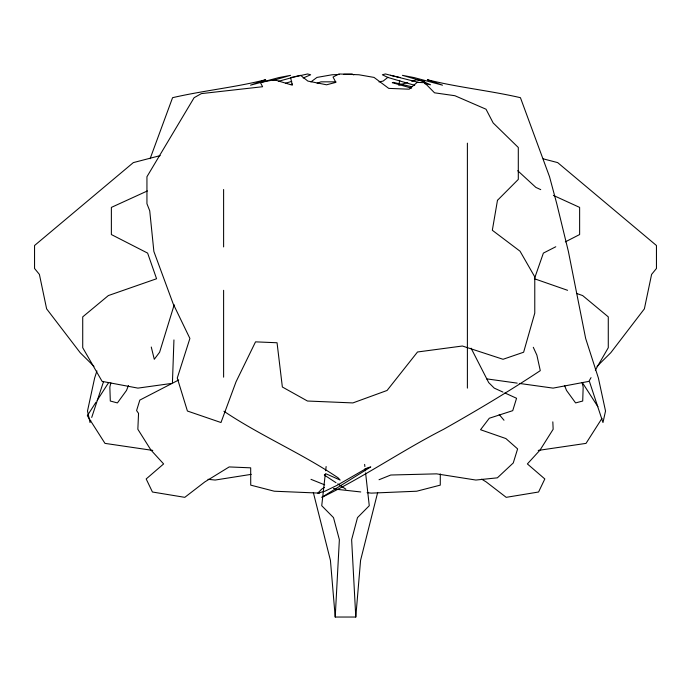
<?xml version="1.0" encoding="UTF-8"?>
<svg xmlns="http://www.w3.org/2000/svg" width="691" height="691" viewBox="0 0 691 691"><rect width="100%" height="100%" fill="white"/><g stroke="black" fill="none" stroke-linecap="round" stroke-linejoin="round"><path stroke-width="1.04" d="M440.297 473.94L440.271 485.134L416.716 491.215L371.292 493.124L367.076 492.657M172.439 382.607L173.942 339.929M377.683 492.424L360.572 560.358L355.787 617.037L335.213 617.037L339.367 539.688L333.503 517.611L321.73 505.717L325.297 473.94M325.651 470.761L326.126 466.52M399.769 80.441L398.655 85.174L407.725 82.462M110.871 382.883L109.852 387.003L110.301 401.022L117.41 402.922L126.479 390.467L128.457 385.535M174.192 304.835L159.621 352.229L154.283 359.285L151.269 347.029M96.913 370.929L94.632 378.037L87.498 411.024L90.037 422.529L90.711 420.499M91.722 417.442L103.469 381.821M150.111 158.723L172.577 97.681C203.396 90.564 234.923 87.446 265.612 79.75L250.513 85.174L278.819 77.608L290.583 75.328L272.85 80.51M591.03 377.64L588.879 381.38L553.076 388.117L519.287 383.419M595.34 370.16L608.279 347.711L608.279 316.875L582.643 295.567L576.622 293.459M601.973 418.366L586.02 443.38L538.237 450.411M95.997 402.214L87.316 415.688L104.98 443.38L152.763 450.411M97.155 400.417L108.72 382.46M597.033 366.36L610.827 352.678L644.375 308.851L651.596 274.405L656.45 268.471L656.45 245.512L557.672 162.61L543.195 158.835M387.997 77.245L383.142 81.08L378.988 81.909M310.907 81.927L316.962 77.418L332.103 74.766L339.454 74.473M324.364 487.397L321.669 489.168L317.817 493.124L324.925 491.215L337.441 485.134L367.405 467.833L370.773 466.935L321.816 497.339C363.76 477.213 402.188 450.411 443.674 429.266C476.479 410.722 508.852 391.452 540.284 370.644L536.872 355.114L533.288 347.288M178.701 379.972L139.824 400.098L136.593 410.566L138.546 413.382L137.846 429.266L150.949 450.057L163.62 463.929L146.181 478.958L152.435 492.009L184.791 497.339L204.786 481.938L229.179 466.935L250.686 467.833L250.729 485.134L274.284 491.215L319.708 493.124M555.78 246.756L543.376 253.105L534.428 278.749L567.579 290.306M565.316 241.876L579.628 234.551L579.628 207.395L553.37 195.406M147.347 190.958L111.372 207.395L111.372 234.551L147.624 253.105L156.572 278.749L108.357 295.567L82.721 316.875L82.721 347.711L102.121 381.38L137.924 388.117L171.714 383.419M379.031 479.735L390.769 475.019L436.574 473.853L475.849 480.046L497.373 477.835L513.266 462.953L517.611 448.891L505.872 438.552L480.539 429.724L489.288 418.245L512.731 410.661L516.557 398.275L504.905 392.972M317.143 83.3L320.987 81.84L335.904 81.84M411.758 81.253L416.794 79.75L424.68 81.357M285.556 83.205L291.766 81.374M303.159 78.023L310.665 74.766L307.581 73.963L294.029 77.047M278.646 81.253L293.001 77.323M160.217 155.605L133.328 162.61L34.55 245.512L34.55 268.471L39.404 274.405L46.625 308.851L80.173 352.678L93.967 366.36M290.419 84.57L292.457 84.086M251.239 474.354L215.151 480.046L207.982 479.312M343.652 74.3L352.047 73.963L353.732 74.844M360.754 491.957L335.455 489.168L333.494 488.382M486.559 378.858L517.179 383.125M424.507 83.585L430.545 84.794L422.141 81.08L402.43 75.328L414.194 77.608L442.508 85.174L427.409 79.75C458.098 87.446 489.617 90.564 520.435 97.681L549.535 176.732L556.765 203.715L568.391 251.472L585.657 338.452L598.389 378.037L605.523 411.024L602.975 422.529L589.544 381.821M390.424 75.328L400.435 77.608M411.75 86.764L393.447 82.384L392.307 82.678L411.603 88.18M418.47 82.376L385.431 73.963L382.348 74.766L387.789 77.418L414.712 85.338M310.993 479.338L324.692 484.84M540.733 189.628L535.87 187.408L517.749 170.737M502.962 392.091L494.229 388.109L488.701 382.607L471.089 348.195M481.696 479.157L486.214 481.938L506.209 497.339L538.565 492.009L544.819 478.958L527.38 463.929L540.051 450.057L553.154 429.266L552.826 421.856M335.973 482.681L324.304 475.019L326.117 473.853L340.136 480.046L338.115 477.835C301.475 453.149 260.533 435.831 223.91 411.249M337.769 483.855L345.846 489.168M499.178 414.505L503.989 420.24M582.28 382.46L597.896 406.705M564.564 385.535L566.542 390.467L575.603 402.922L582.712 401.022L583.169 387.003L582.15 382.883M313.317 492.424L330.428 560.358L335.213 617.037M364.632 464.404L364.874 466.52M365.116 468.645L365.349 470.761M365.591 472.877L369.27 505.717L357.497 517.611L351.633 539.688L355.787 617.037M467.392 143.158L467.392 388.117M223.608 189.507L223.608 246.92M223.608 290.306L223.608 377.174M497.468 200.338L492.329 230.267L520.038 251.204L534.774 276.875L534.774 313.118L523.623 352.229L503.048 359.285L462.391 346.01L417.519 351.987L387.064 390.467L352.885 402.922L307.469 401.022L282.36 387.003L277.048 342.753L255.532 341.855L236.028 381.821L220.982 422.529L187.416 411.024L177.267 378.037L189.895 338.452L173.165 303.798L153.877 251.472L149.731 210.807L146.941 203.715L146.941 176.732L194.128 97.681L201.375 93.613L262.597 86.729L260.412 82.557L274.206 79.75L292.345 85.174L290.565 77.608L300.576 75.328L307.858 81.08L326.584 84.794L335.852 82.376L333.053 77.047L338.953 73.963L358.897 74.766L374.038 77.418L388.731 88.379L409.158 89.199L417.165 82.384L424.55 82.678L434.527 92.81L454.885 95.712L486.023 109.221L493.158 122.938L518.302 147.485L518.302 179.41L497.468 200.338"/></g></svg>
